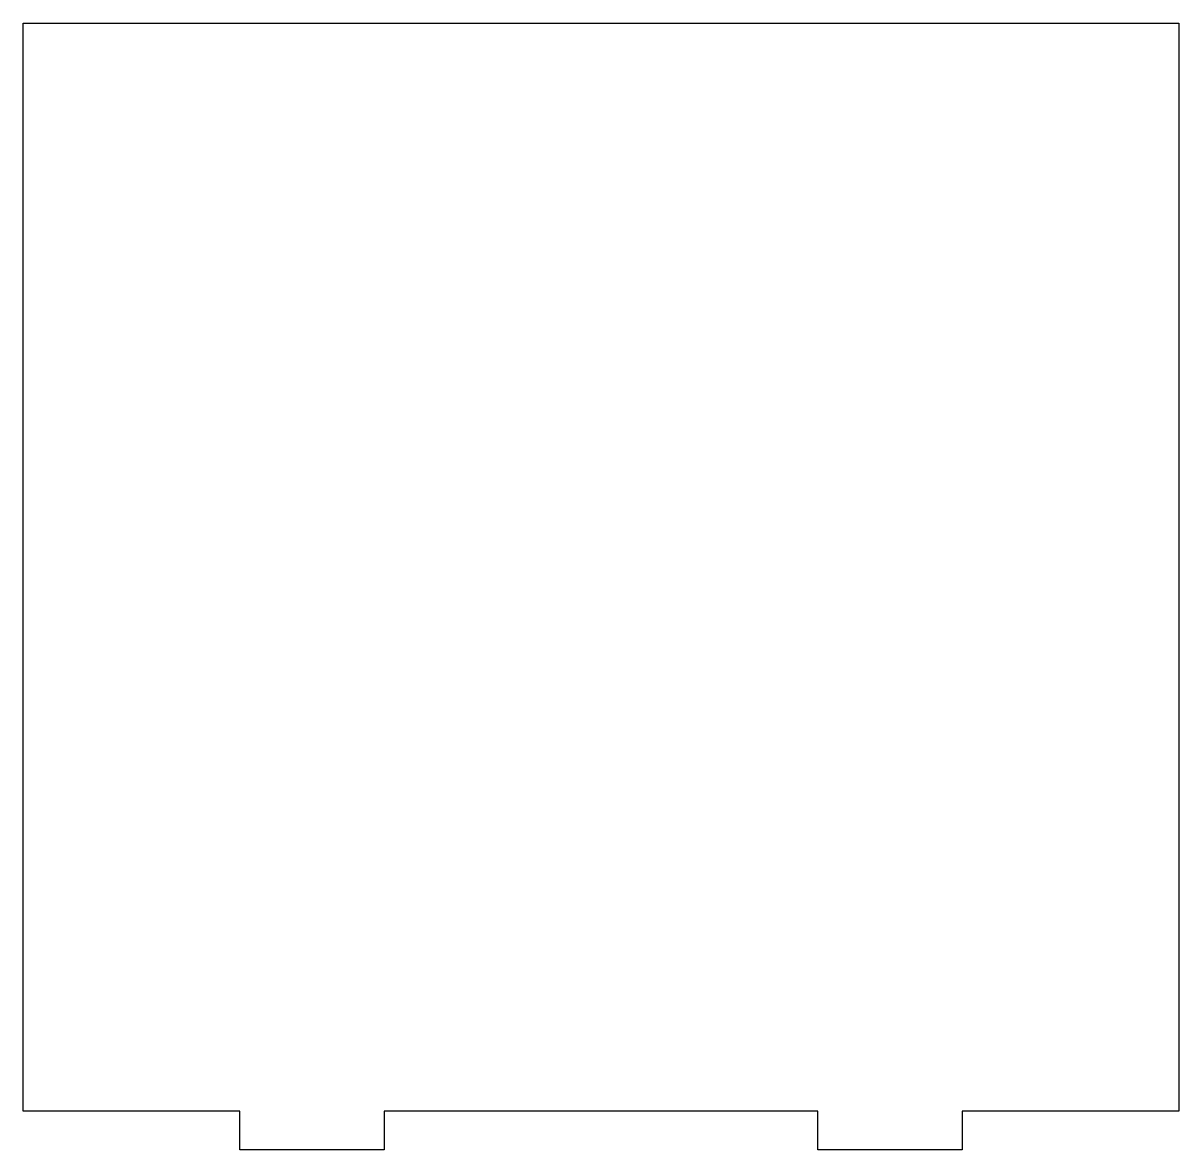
# Model space of a CAD drawing. Extents: x 0 to 4, y -0.13 to 3.77.
import ezdxf

# ---------------------------------------------------------------- set-up
doc = ezdxf.new("R2010")
doc.units = 0

msp = doc.modelspace()

# ---------------------------------------------------------------- linework, layer by layer
at = {"color": 18}
for points in [[(0, 2.241432), (0, 3.766432), (4, 3.766432), (4, 2.241432)], [(0, 2.200292), (0, 2.26614)], [(4, 2.26614), (4, 2.200292)], [(4, 2.225), (4, 0), (3.25, 0), (3.25, -0.134), (2.75, -0.134), (2.75, 0), (1.25, 0), (1.25, -0.134), (0.75, -0.134), (0.75, 0), (0, 0), (0, 2.225)]]:
    msp.add_lwpolyline(points, dxfattribs=at)

doc.saveas('drawing.dxf')
